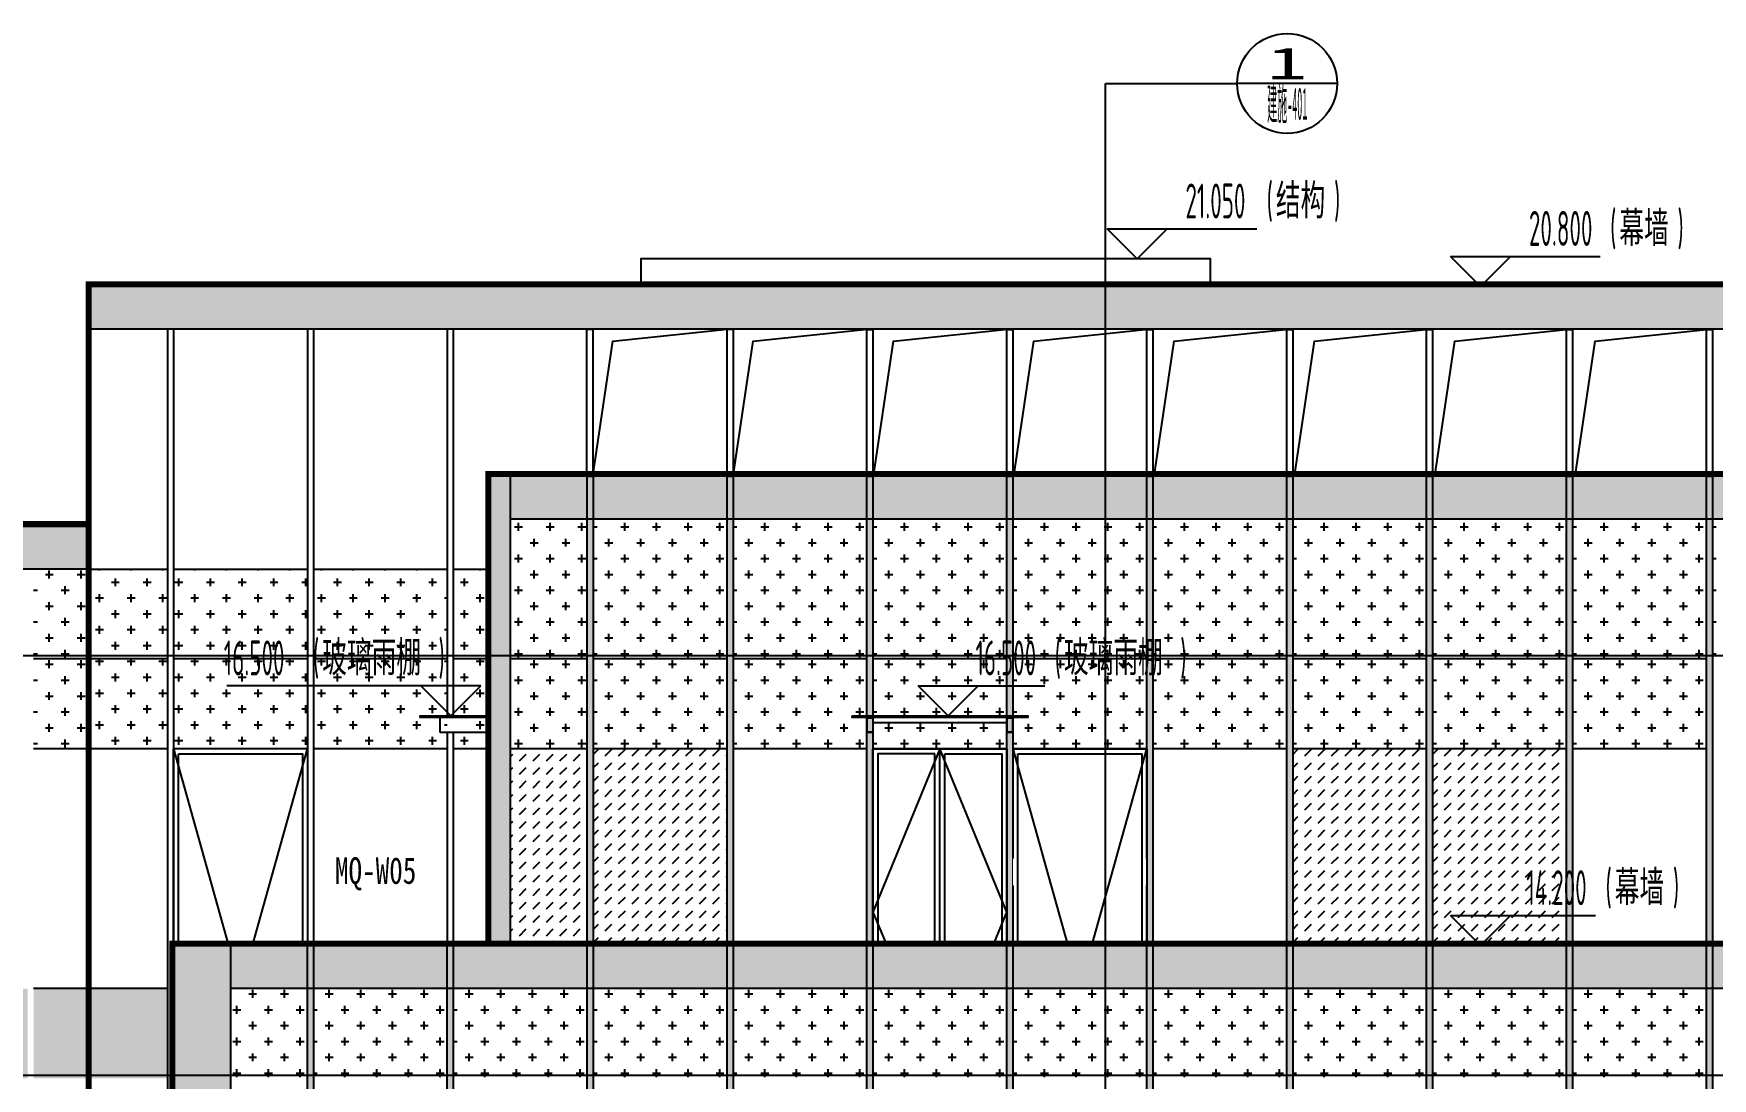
# Model space of a CAD drawing. Extents: x -863035 to 270371, y -8918 to 240488.
# Drawn here: x -288990 to -272190, y 132826 to 143287 of the extents above; entities that cross this region are included whole.
import ezdxf
from ezdxf.enums import TextEntityAlignment as Align
from ezdxf.xclip import XClip

# ---------------------------------------------------------------- set-up
doc = ezdxf.new("R2010")
doc.units = 0
doc.header["$LTSCALE"] = 1000
doc.header["$MEASUREMENT"] = 0
doc.header["$XCLIPFRAME"] = 0
doc.linetypes.add('109-34 轴网$0$L1$0$$AUDIT_BAD_LTYPE1', pattern=[0])
for name, color, linetype in [('00-图签', 7, 'Continuous'), ('01-标注_标高', 200, 'Continuous'), ('01-标注_符号', 200, 'Continuous'), ('02-TEXT_标注', 130, 'Continuous'), ('05-填充_156', 156, 'Continuous'), ('05-填充_18', 18, 'Continuous'), ('05-填充_天正', 26, 'Continuous'), ('A-C_窗', 140, 'Continuous'), ('A-D-玻璃剖线', 130, 'Continuous'), ('A-SUR_看线', 231, 'Continuous'), ('D_玻璃', 152, 'Continuous'), ('D_铝板', 181, 'Continuous'), ('E-立面', 255, 'Continuous'), ('E-立面轮廓', 241, 'Continuous')]:
    doc.layers.add(name, color=color, linetype=linetype)
doc.layers.add('04-不打印_辅助线', color=165, linetype='Continuous', plot=False)
doc.styles.add('_TCH_DIM', font='ROS1', dxfattribs={"width": 0.75, "bigfont": 'JD'})
doc.styles.add('_TCH_LABEL', font='', dxfattribs={"width": 0.75})
doc.styles.add('华文细黑', font='STXIHEI.TTF', dxfattribs={"height": 10})
doc.styles.get('_TCH_LABEL').set_extended_font_data('SimSun')

# ---------------------------------------------------------------- blocks, each defined once
blk = doc.blocks.new('A$C45C43561')
at = {"layer": 'A-C_窗'}
for points in [[(60, -1000), (60, 2270), (1400, 2270), (1400, -1000)], [(730, 2270), (60, 2270), (60, -1000), (730, -1000)], [(680, 2220), (110, 2220), (110, -950), (680, -950)], [(780, 2220), (1350, 2220), (1350, -950), (780, -950)]]:
    blk.add_lwpolyline(points, close=True, dxfattribs=at)
blk.add_lwpolyline([(730, 2270), (60, 635), (730, -1000), (1400, 635), (730, 2270)], dxfattribs=at)
blk = doc.blocks.new('*U33')
at = {"layer": 'A-D-玻璃剖线'}
blk.add_lwpolyline([(0, -18), (-700, -18), (-700, 0), (0, 0)], dxfattribs=at)
at = {"layer": 'D_铝板'}
for p, q in [((0, -18), (-500, -18, 0)), ((-500, -168, 0), (-500, -18)), ((0, -168), (-500, -168, 0))]:
    blk.add_line(p, q, dxfattribs=at)
blk = doc.blocks.new('yp')
at = {"layer": 'D_玻璃'}
blk.add_lwpolyline([(-1610, 168), (150, 168), (150, 150), (-1610, 150)], close=True, dxfattribs=at)
at = {"layer": 'D_铝板'}
blk.add_line((-1400, 100), (-60, 100), dxfattribs=at)
for points in [[(-1460, 150), (-1400, 150), (-1400, 0), (-1460, 0), (-1460, 150)], [(-60, 150), (0, 150), (0, 0), (-60, 0), (-60, 150)]]:
    blk.add_lwpolyline(points, dxfattribs=at)
for points in [[(-1457, 147), (-1403, 147), (-1403, 3), (-1457, 3)], [(-57, 147), (-3, 147), (-3, 3), (-57, 3)]]:
    blk.add_lwpolyline(points, close=True, dxfattribs=at)
blk = doc.blocks.new('*U25')
at = {"layer": '05-填充_18'}
h = blk.add_hatch(color=256, dxfattribs=at)
h.dxf.hatch_style = 1
h.paths.add_polyline_path([(60, -10350), (0, -10350), (0, 310), (60, 310)])
blk.add_lwpolyline([(60, -10350), (0, -10350), (0, 310), (60, 310)], close=True)
blk = doc.blocks.new('*U26')
at = {"layer": '05-填充_18'}
h = blk.add_hatch(color=256, dxfattribs=at)
h.dxf.hatch_style = 1
h.paths.add_polyline_path([(60, -4390), (0, -4390), (0, 310), (60, 310)])
blk.add_lwpolyline([(60, -4390), (0, -4390), (0, 310), (60, 310)], close=True)
blk = doc.blocks.new('A$C2DDF4F07')
at = {"layer": 'A-C_窗'}
for points in [[(0, 2400), (1340, 2400), (1340, 0), (0, 0)], [(50, 2350), (1290, 2350), (1290, 50), (50, 50)]]:
    blk.add_lwpolyline(points, close=True, dxfattribs=at)
blk.add_lwpolyline([(0, 2400), (670, 0), (1340, 2400)], dxfattribs=at)
blk = doc.blocks.new('dsfdsg')
at = {"layer": 'A-C_窗'}
for points in [[(1340, 2400), (0, 2400)], [(1340, 0), (0, 0)]]:
    blk.add_lwpolyline(points, dxfattribs=at)
blk.add_wipeout([(0, 1300), (0, 1035), (1340, 1035), (1340, 1300)])
for points in [[(0, 2400), (1340, 2400), (1340, 0), (0, 0)], [(50, 2350), (1290, 2350), (1290, 50), (50, 50)]]:
    blk.add_lwpolyline(points, close=True, dxfattribs=at)
blk.add_lwpolyline([(0, 2400), (670, 0), (1340, 2400)], dxfattribs=at)
blk = doc.blocks.new('htgrsjuhytj')
at = {"layer": '05-填充_156'}
h = blk.add_hatch(dxfattribs=at)
h.set_pattern_fill('CROSS', color=136, scale=100, angle=90)
h.set_pattern_definition([(360, (47450, 24207.46), (158.75, 158.75), [79.375, -238.125]), (90, (47489.68, 24167.77), (-158.75, 158.75), [79.375, -238.125])])
h.paths.add_polyline_path([(28965.7, -5248.3), (28195.7, -5248.3), (28195.7, -6648.3), (28965.7, -6648.3)])
h = blk.add_hatch(dxfattribs=at)
h.set_pattern_fill('CROSS', color=136, scale=100, angle=90)
h.set_pattern_definition([(360, (47880, 24207.46), (158.75, 158.75), [79.375, -238.125]), (90, (47919.68, 24167.77), (-158.75, 158.75), [79.375, -238.125])])
h.paths.add_polyline_path([(30365.7, -5248.3), (29025.7, -5248.3), (29025.7, -6648.3), (30365.7, -6648.3)])
h = blk.add_hatch(dxfattribs=at)
h.set_pattern_fill('CROSS', color=136, scale=100, angle=90)
h.set_pattern_definition([(360, (49280, 24207.46), (158.75, 158.75), [79.375, -238.125]), (90, (49319.68, 24167.77), (-158.75, 158.75), [79.375, -238.125])])
h.paths.add_polyline_path([(31765.7, -5248.3), (30425.7, -5248.3), (30425.7, -6648.3), (31765.7, -6648.3)])
h = blk.add_hatch(dxfattribs=at)
h.set_pattern_fill('CROSS', color=136, scale=100, angle=90)
h.set_pattern_definition([(360, (50680, 24207.46), (158.75, 158.75), [79.375, -238.125]), (90, (50719.68, 24167.77), (-158.75, 158.75), [79.375, -238.125])])
h.paths.add_polyline_path([(33165.7, -5248.3), (31825.7, -5248.3), (31825.7, -6648.3), (33165.7, -6648.3)])
h = blk.add_hatch(dxfattribs=at)
h.set_pattern_fill('CROSS', color=136, scale=100, angle=90)
h.set_pattern_definition([(360, (52080, 24207.46), (158.75, 158.75), [79.375, -238.125]), (90, (52119.68, 24167.77), (-158.75, 158.75), [79.375, -238.125])])
h.paths.add_polyline_path([(34565.7, -5248.3), (33225.7, -5248.3), (33225.7, -6648.3), (34565.7, -6648.3)])
h = blk.add_hatch(dxfattribs=at)
h.set_pattern_fill('CROSS', color=136, scale=100, angle=90)
h.set_pattern_definition([(360, (53480, 24207.46), (158.75, 158.75), [79.375, -238.125]), (90, (53519.68, 24167.77), (-158.75, 158.75), [79.375, -238.125])])
h.paths.add_polyline_path([(35965.7, -5248.3), (34625.7, -5248.3), (34625.7, -6648.3), (35965.7, -6648.3)])
h = blk.add_hatch(dxfattribs=at)
h.set_pattern_fill('CROSS', color=136, scale=100, angle=90)
h.set_pattern_definition([(360, (54880, 24207.46), (158.75, 158.75), [79.375, -238.125]), (90, (54919.68, 24167.77), (-158.75, 158.75), [79.375, -238.125])])
h.paths.add_polyline_path([(37365.7, -5248.3), (36025.7, -5248.3), (36025.7, -6648.3), (37365.7, -6648.3)])
h = blk.add_hatch(dxfattribs=at)
h.set_pattern_fill('CROSS', color=136, scale=100, angle=90)
h.set_pattern_definition([(360, (56280, 24207.46), (158.75, 158.75), [79.375, -238.125]), (90, (56319.68, 24167.77), (-158.75, 158.75), [79.375, -238.125])])
h.paths.add_polyline_path([(38765.7, -5248.3), (37425.7, -5248.3), (37425.7, -6648.3), (38765.7, -6648.3)])
h = blk.add_hatch(dxfattribs=at)
h.set_pattern_fill('CROSS', color=136, scale=100, angle=90)
h.set_pattern_definition([(360, (57680, 24207.46), (158.75, 158.75), [79.375, -238.125]), (90, (57719.68, 24167.77), (-158.75, 158.75), [79.375, -238.125])])
h.paths.add_polyline_path([(40165.7, -5248.3), (38825.7, -5248.3), (38825.7, -6648.3), (40165.7, -6648.3)])
h = blk.add_hatch(dxfattribs=at)
h.set_pattern_fill('CROSS', color=136, scale=100, angle=90)
h.set_pattern_definition([(360, (59080, 24207.46), (158.75, 158.75), [79.375, -238.125]), (90, (59119.68, 24167.77), (-158.75, 158.75), [79.375, -238.125])])
h.paths.add_polyline_path([(41565.7, -5248.3), (40225.7, -5248.3), (40225.7, -6648.3), (41565.7, -6648.3)])
h = blk.add_hatch(dxfattribs=at)
h.set_pattern_fill('CROSS', color=136, scale=100, angle=90)
h.set_pattern_definition([(360, (42280, 24207.46), (158.75, 158.75), [79.375, -238.125]), (90, (42319.68, 24167.77), (-158.75, 158.75), [79.375, -238.125])])
h.paths.add_polyline_path([(23995.7, -5748.3), (23425.7, -5748.3), (23425.7, -6648.3), (23995.7, -6648.3)])
h = blk.add_hatch(dxfattribs=at)
h.set_pattern_fill('CROSS', color=136, scale=100, angle=90)
h.set_pattern_definition([(90, (11547.93, -171174.53), (-158.75, 158.75), [79.375, -238.125]), (180, (11587.62, -171134.84), (-158.75, -158.75), [79.375, -238.125])])
h.paths.add_polyline_path([(27625.7, -7548.3), (27995.7, -7548.3), (27995.7, -6648.3), (27625.7, -6648.3)])
h.paths.add_polyline_path([(26225.7, -7548.3), (27565.7, -7548.3), (27565.7, -6648.3), (26225.7, -6648.3)])
h.paths.add_polyline_path([(24825.7, -7548.3), (26165.7, -7548.3), (26165.7, -6648.3), (24825.7, -6648.3)])
h.paths.add_polyline_path([(23995.7, -7548.3), (24765.7, -7548.3), (24765.7, -6648.3), (23995.7, -6648.3)])
h.paths.add_polyline_path([(27625.7, -6648.3), (27995.7, -6648.3), (27995.7, -5748.3), (27625.7, -5748.3)])
h.paths.add_polyline_path([(26225.7, -6648.3), (27565.7, -6648.3), (27565.7, -5748.3), (26225.7, -5748.3)])
h.paths.add_polyline_path([(24825.7, -6648.3), (26165.7, -6648.3), (26165.7, -5748.3), (24825.7, -5748.3)])
h.paths.add_polyline_path([(23995.7, -6648.3), (24765.7, -6648.3), (24765.7, -5748.3), (23995.7, -5748.3)])
h = blk.add_hatch(dxfattribs=at)
h.set_pattern_fill('CROSS', color=136, scale=100, angle=90)
h.set_pattern_definition([(360, (42280, 23307.46), (158.75, 158.75), [79.375, -238.125]), (90, (42319.68, 23267.77), (-158.75, 158.75), [79.375, -238.125])])
h.paths.add_polyline_path([(23995.7, -6648.3), (23425.7, -6648.3), (23425.7, -7548.3), (23995.7, -7548.3)])
h = blk.add_hatch(dxfattribs=at)
h.set_pattern_fill('CROSS', color=136, scale=100, angle=90)
h.set_pattern_definition([(360, (47450, 23307.46), (158.75, 158.75), [79.375, -238.125]), (90, (47489.68, 23267.77), (-158.75, 158.75), [79.375, -238.125])])
h.paths.add_polyline_path([(28965.7, -6648.3), (28195.7, -6648.3), (28195.7, -7548.3), (28965.7, -7548.3)])
h = blk.add_hatch(dxfattribs=at)
h.set_pattern_fill('CROSS', color=136, scale=100, angle=90)
h.set_pattern_definition([(360, (47880, 23307.46), (158.75, 158.75), [79.375, -238.125]), (90, (47919.68, 23267.77), (-158.75, 158.75), [79.375, -238.125])])
h.paths.add_polyline_path([(30365.7, -6648.3), (29025.7, -6648.3), (29025.7, -7548.3), (30365.7, -7548.3)])
h = blk.add_hatch(dxfattribs=at)
h.set_pattern_fill('CROSS', color=136, scale=100, angle=90)
h.set_pattern_definition([(360, (49280, 23307.46), (158.75, 158.75), [79.375, -238.125]), (90, (49319.68, 23267.77), (-158.75, 158.75), [79.375, -238.125])])
h.paths.add_polyline_path([(31765.7, -6648.3), (30425.7, -6648.3), (30425.7, -7548.3), (31765.7, -7548.3)])
h = blk.add_hatch(dxfattribs=at)
h.set_pattern_fill('CROSS', color=136, scale=100, angle=90)
h.set_pattern_definition([(360, (50680, 23307.46), (158.75, 158.75), [79.375, -238.125]), (90, (50719.68, 23267.77), (-158.75, 158.75), [79.375, -238.125])])
h.paths.add_polyline_path([(33165.7, -6648.3), (31825.7, -6648.3), (31825.7, -7548.3), (33165.7, -7548.3)])
h = blk.add_hatch(dxfattribs=at)
h.set_pattern_fill('CROSS', color=136, scale=100, angle=90)
h.set_pattern_definition([(360, (52080, 23307.46), (158.75, 158.75), [79.375, -238.125]), (90, (52119.68, 23267.77), (-158.75, 158.75), [79.375, -238.125])])
h.paths.add_polyline_path([(34565.7, -6648.3), (33225.7, -6648.3), (33225.7, -7548.3), (34565.7, -7548.3)])
h = blk.add_hatch(dxfattribs=at)
h.set_pattern_fill('CROSS', color=136, scale=100, angle=90)
h.set_pattern_definition([(360, (53480, 23307.46), (158.75, 158.75), [79.375, -238.125]), (90, (53519.68, 23267.77), (-158.75, 158.75), [79.375, -238.125])])
h.paths.add_polyline_path([(35965.7, -6648.3), (34625.7, -6648.3), (34625.7, -7548.3), (35965.7, -7548.3)])
h = blk.add_hatch(dxfattribs=at)
h.set_pattern_fill('CROSS', color=136, scale=100, angle=90)
h.set_pattern_definition([(360, (54880, 23307.46), (158.75, 158.75), [79.375, -238.125]), (90, (54919.68, 23267.77), (-158.75, 158.75), [79.375, -238.125])])
h.paths.add_polyline_path([(37365.7, -6648.3), (36025.7, -6648.3), (36025.7, -7548.3), (37365.7, -7548.3)])
h = blk.add_hatch(dxfattribs=at)
h.set_pattern_fill('CROSS', color=136, scale=100, angle=90)
h.set_pattern_definition([(360, (56280, 23307.46), (158.75, 158.75), [79.375, -238.125]), (90, (56319.68, 23267.77), (-158.75, 158.75), [79.375, -238.125])])
h.paths.add_polyline_path([(38765.7, -6648.3), (37425.7, -6648.3), (37425.7, -7548.3), (38765.7, -7548.3)])
h = blk.add_hatch(dxfattribs=at)
h.set_pattern_fill('CROSS', color=136, scale=100, angle=90)
h.set_pattern_definition([(360, (57680, 23307.46), (158.75, 158.75), [79.375, -238.125]), (90, (57719.68, 23267.77), (-158.75, 158.75), [79.375, -238.125])])
h.paths.add_polyline_path([(40165.7, -6648.3), (38825.7, -6648.3), (38825.7, -7548.3), (40165.7, -7548.3)])
h = blk.add_hatch(dxfattribs=at)
h.set_pattern_fill('DASH', color=256, scale=100, angle=135)
h.set_pattern_definition([(45, (31079.99, 14907.46), (4e-14, 134.70384), [95.25, -95.25])])
h.paths.add_polyline_path([(28965.7, -7548.3), (28195.7, -7548.3), (28195.7, -9518.3), (28965.7, -9518.3)])
h = blk.add_hatch(dxfattribs=at)
h.set_pattern_fill('DASH', color=256, scale=100, angle=135)
h.set_pattern_definition([(45, (39479.99, 23307.46), (4e-14, 134.70384), [95.25, -95.25])])
h.paths.add_polyline_path([(30365.7, -7548.3), (29025.7, -7548.3), (29025.7, -9518.3), (30365.7, -9518.3)])
h = blk.add_hatch(dxfattribs=at)
h.set_pattern_fill('DASH', color=256, scale=100, angle=135)
h.set_pattern_definition([(45, (46479.99, 23307.46), (4e-14, 134.70384), [95.25, -95.25])])
h.paths.add_polyline_path([(37365.7, -7548.3), (36025.7, -7548.3), (36025.7, -9518.3), (37365.7, -9518.3)])
h = blk.add_hatch(dxfattribs=at)
h.set_pattern_fill('DASH', color=256, scale=100, angle=135)
h.set_pattern_definition([(45, (47879.99, 23307.46), (4e-14, 134.70384), [95.25, -95.25])])
h.paths.add_polyline_path([(38765.7, -7548.3), (37425.7, -7548.3), (37425.7, -9518.3), (38765.7, -9518.3)])
h = blk.add_hatch(dxfattribs=at)
h.set_pattern_fill('CROSS', color=136, scale=100, angle=90)
h.set_pattern_definition([(360, (43680, 20007.46), (158.75, 158.75), [79.375, -238.125]), (90, (43719.68, 19967.77), (-158.75, 158.75), [79.375, -238.125])])
h.paths.add_polyline_path([(26165.7, -9948.3), (25395.7, -9948.3), (25395.7, -10848.3), (26165.7, -10848.3)])
h = blk.add_hatch(dxfattribs=at)
h.set_pattern_fill('CROSS', color=136, scale=100, angle=90)
h.set_pattern_definition([(360, (45080, 20007.46), (158.75, 158.75), [79.375, -238.125]), (90, (45119.68, 19967.77), (-158.75, 158.75), [79.375, -238.125])])
h.paths.add_polyline_path([(27565.7, -9948.3), (26225.7, -9948.3), (26225.7, -10848.3), (27565.7, -10848.3)])
h = blk.add_hatch(dxfattribs=at)
h.set_pattern_fill('CROSS', color=136, scale=100, angle=90)
h.set_pattern_definition([(360, (46480, 20007.46), (158.75, 158.75), [79.375, -238.125]), (90, (46519.68, 19967.77), (-158.75, 158.75), [79.375, -238.125])])
h.paths.add_polyline_path([(28965.7, -9948.3), (27625.7, -9948.3), (27625.7, -10848.3), (28965.7, -10848.3)])
h = blk.add_hatch(dxfattribs=at)
h.set_pattern_fill('CROSS', color=136, scale=100, angle=90)
h.set_pattern_definition([(360, (47880, 20007.46), (158.75, 158.75), [79.375, -238.125]), (90, (47919.68, 19967.77), (-158.75, 158.75), [79.375, -238.125])])
h.paths.add_polyline_path([(30365.7, -9948.3), (29025.7, -9948.3), (29025.7, -10848.3), (30365.7, -10848.3)])
h = blk.add_hatch(dxfattribs=at)
h.set_pattern_fill('CROSS', color=136, scale=100, angle=90)
h.set_pattern_definition([(360, (49280, 20007.46), (158.75, 158.75), [79.375, -238.125]), (90, (49319.68, 19967.77), (-158.75, 158.75), [79.375, -238.125])])
h.paths.add_polyline_path([(31765.7, -9948.3), (30425.7, -9948.3), (30425.7, -10848.3), (31765.7, -10848.3)])
h = blk.add_hatch(dxfattribs=at)
h.set_pattern_fill('CROSS', color=136, scale=100, angle=90)
h.set_pattern_definition([(360, (50680, 20007.46), (158.75, 158.75), [79.375, -238.125]), (90, (50719.68, 19967.77), (-158.75, 158.75), [79.375, -238.125])])
h.paths.add_polyline_path([(33165.7, -9948.3), (31825.7, -9948.3), (31825.7, -10848.3), (33165.7, -10848.3)])
h = blk.add_hatch(dxfattribs=at)
h.set_pattern_fill('CROSS', color=136, scale=100, angle=90)
h.set_pattern_definition([(360, (52080, 20007.46), (158.75, 158.75), [79.375, -238.125]), (90, (52119.68, 19967.77), (-158.75, 158.75), [79.375, -238.125])])
h.paths.add_polyline_path([(34565.7, -9948.3), (33225.7, -9948.3), (33225.7, -10848.3), (34565.7, -10848.3)])
h = blk.add_hatch(dxfattribs=at)
h.set_pattern_fill('CROSS', color=136, scale=100, angle=90)
h.set_pattern_definition([(360, (53480, 20007.46), (158.75, 158.75), [79.375, -238.125]), (90, (53519.68, 19967.77), (-158.75, 158.75), [79.375, -238.125])])
h.paths.add_polyline_path([(35965.7, -9948.3), (34625.7, -9948.3), (34625.7, -10848.3), (35965.7, -10848.3)])
h = blk.add_hatch(dxfattribs=at)
h.set_pattern_fill('CROSS', color=136, scale=100, angle=90)
h.set_pattern_definition([(360, (54880, 20007.46), (158.75, 158.75), [79.375, -238.125]), (90, (54919.68, 19967.77), (-158.75, 158.75), [79.375, -238.125])])
h.paths.add_polyline_path([(37365.7, -9948.3), (36025.7, -9948.3), (36025.7, -10848.3), (37365.7, -10848.3)])
h = blk.add_hatch(dxfattribs=at)
h.set_pattern_fill('CROSS', color=136, scale=100, angle=90)
h.set_pattern_definition([(360, (56280, 20007.46), (158.75, 158.75), [79.375, -238.125]), (90, (56319.68, 19967.77), (-158.75, 158.75), [79.375, -238.125])])
h.paths.add_polyline_path([(38765.7, -9948.3), (37425.7, -9948.3), (37425.7, -10848.3), (38765.7, -10848.3)])
h = blk.add_hatch(dxfattribs=at)
h.set_pattern_fill('CROSS', color=136, scale=100, angle=90)
h.set_pattern_definition([(360, (57680, 20007.46), (158.75, 158.75), [79.375, -238.125]), (90, (57719.68, 19967.77), (-158.75, 158.75), [79.375, -238.125])])
h.paths.add_polyline_path([(40165.7, -9948.3), (38825.7, -9948.3), (38825.7, -10848.3), (40165.7, -10848.3)])
at = {"layer": '05-填充_18'}
h = blk.add_hatch(color=256, dxfattribs=at)
h.dxf.hatch_style = 1
h.paths.add_polyline_path([(42395.7, -2918.3), (23995.7, -2918.3), (23995.7, -3348.3), (42395.7, -3348.3)])
h = blk.add_hatch(color=256, dxfattribs=at)
h.dxf.hatch_style = 1
h.paths.add_polyline_path([(28195.7, -4818.3), (27995.7, -4818.3), (27995.7, -9518.3), (28195.7, -9518.3)])
h = blk.add_hatch(color=256, dxfattribs=at)
h.dxf.hatch_style = 1
h.paths.add_polyline_path([(50795.7, -4818.3), (28195.7, -4818.3), (28195.7, -5248.3), (50795.7, -5248.3)])
h = blk.add_hatch(color=256, dxfattribs=at)
h.dxf.hatch_style = 1
h.paths.add_polyline_path([(11395.7, -5318.3), (11395.7, -5748.3), (23995.7, -5748.3), (23995.7, -5318.3)])
h = blk.add_hatch(color=256, dxfattribs=at)
h.dxf.hatch_style = 1
h.paths.add_polyline_path([(25395.7, -9518.3), (24835.7, -9518.3), (24835.7, -20178.3), (25395.7, -20178.3)])
h = blk.add_hatch(color=256, dxfattribs=at)
h.dxf.hatch_style = 1
h.paths.add_polyline_path([(25395.7, -9518.3), (25395.7, -9948.3), (40995.7, -9948.3), (40995.7, -9518.3)])
at = {"layer": '05-填充_天正'}
h = blk.add_hatch(dxfattribs=at)
h.set_pattern_fill('AR-CONC', color=256, scale=200)
h.set_pattern_definition([(50, (11547.93, -166974.53), (364.36934, -31.87817), [38.1, -419.1]), (355, (11547.93, -166974.53), (-70.48565, 382.1133), [30.48, -335.28]), (100.451, (11578.3, -166977.2), (293.885, 350.2334), [32.38, -356.18]), (46.1842, (11547.93, -166872.93), (542.1581, -84.0847), [57.15, -628.65]), (96.6356, (11593.1, -166879.94), (474.8085, 494.8511), [48.57, -534.27]), (351.184, (11547.93, -166872.93), (474.8092, 494.8502), [45.72, -502.92]), (21, (11598.73, -166898.33), (303.22976, -204.53104), [38.1, -419.1]), (326, (11598.73, -166898.33), (123.6041, 368.3759), [30.48, -335.28]), (71.4514, (11624, -166915.38), (426.833, 163.8457), [32.38, -356.18]), (37.5, (11547.93, -166974.53), (6.17721, 169.11008), [0, -331.216, 0, -340.36, 0, -336.55]), (7.5, (11547.93, -166974.53), (133.63933, 200.36115), [0, -194.056, 0, -323.596, 0, -128.27]), (327.5, (11434.65, -166974.53), (271.18119, -11.45749), [0, -127, 0, -396.24, 0, -525.78]), (317.5, (11383.85, -166974.53), (296.25836, 50.85298), [0, -165.1, 0, -263.144, 0, -373.38])])
h.paths.add_polyline_path([(50025.7, -9948.3), (50795.7, -9948.3), (50795.7, -10848.3), (50025.7, -10848.3)])
h.paths.add_polyline_path([(48625.7, -10848.3), (49965.7, -10848.3), (49965.7, -9948.3), (48625.7, -9948.3)])
h.paths.add_polyline_path([(47225.7, -10848.3), (48565.7, -10848.3), (48565.7, -9948.3), (47225.7, -9948.3)])
h.paths.add_polyline_path([(43025.7, -9948.3), (44365.7, -9948.3), (44365.7, -10848.3), (43025.7, -10848.3)])
h.paths.add_polyline_path([(41625.7, -10848.3), (42965.7, -10848.3), (42965.7, -9948.3), (41625.7, -9948.3)])
h.paths.add_polyline_path([(41345.7, -10848.3), (41565.7, -10848.3), (41565.7, -9948.3), (41345.7, -9948.3)])
h.paths.add_polyline_path([(23995.7, -9948.3), (24765.7, -9948.3), (24765.7, -10848.3), (23995.7, -10848.3)])
h.paths.add_polyline_path([(23425.7, -10848.3), (23995.7, -10848.3), (23995.7, -9948.3), (23425.7, -9948.3)])
h.paths.add_polyline_path([(22025.7, -10848.3), (23365.7, -10848.3), (23365.7, -9948.3), (22025.7, -9948.3)])
h.paths.add_polyline_path([(17825.7, -10848.3), (19165.7, -10848.3), (19165.7, -9948.3), (17825.7, -9948.3)])
h.paths.add_polyline_path([(16425.7, -10848.3), (17765.7, -10848.3), (17765.7, -9948.3), (16425.7, -9948.3)])
h.paths.add_polyline_path([(15025.7, -10848.3), (16365.7, -10848.3), (16365.7, -9948.3), (15025.7, -9948.3)])
h.paths.add_polyline_path([(13625.7, -10848.3), (14965.7, -10848.3), (14965.7, -9948.3), (13625.7, -9948.3)])
h.paths.add_polyline_path([(11395.7, -10848.3), (12165.7, -10848.3), (12165.7, -9948.3), (11395.7, -9948.3)])
blk.add_lwpolyline([(35203.9, -2893.3), (35203.9, -2643.3), (29503.9, -2643.3), (29503.9, -2893.3)])
at = {"layer": '01-标注_标高'}
for p, q in [((34469.1, -2643.3), (34169.1, -2343.3)), ((34169.1, -2343.3), (35665.1, -2343.3)), ((34469.1, -2643.3), (34769.1, -2343.3)), ((37906.3, -2918.3), (37606.3, -2618.3)), ((37606.3, -2618.3), (39102.3, -2618.3)), ((37906.3, -2918.3), (38206.3, -2618.3)), ((27900.9, -6918.3), (25359.5, -6918.3)), ((27600.9, -7218.3), (27300.9, -6918.3)), ((27600.9, -7218.3), (27900.9, -6918.3)), ((32578.5, -7218.3), (32278.5, -6918.3)), ((32278.5, -6918.3), (33544.5, -6918.3)), ((32578.5, -7218.3), (32878.5, -6918.3)), ((37906.3, -9518.3), (37606.3, -9218.3)), ((37606.3, -9218.3), (39056.3, -9218.3)), ((37906.3, -9518.3), (38206.3, -9218.3))]:
    blk.add_line(p, q, dxfattribs=at)
at = {"layer": '04-不打印_辅助线'}
for points in [[(51086.2, -6618.3), (3570.3, -6618.3)], [(51086.2, -10818.3), (3570.3, -10818.3)]]:
    blk.add_lwpolyline(points, dxfattribs=at)
at = {"layer": 'A-C_窗'}
for points in [[(24765.7, -3348.3), (24765.7, -20178.3)], [(24825.7, -3348.3), (24825.7, -20178.3)], [(26165.7, -3348.3), (26165.7, -9518.3)], [(26225.7, -3348.3), (26225.7, -9518.3)], [(27565.7, -3348.3), (27565.7, -7218.3)], [(27625.7, -3348.3), (27625.7, -7218.3)], [(23995.7, -5748.3), (24765.7, -5748.3)], [(24825.7, -5748.3), (26165.7, -5748.3)], [(26225.7, -5748.3), (27565.7, -5748.3)], [(27625.7, -5748.3), (27995.7, -5748.3)], [(23995.7, -6648.3), (23425.7, -6648.3)], [(24765.7, -6648.3), (23995.7, -6648.3)], [(26165.7, -6648.3), (24825.7, -6648.3)], [(27565.7, -6648.3), (26225.7, -6648.3)], [(27995.7, -6648.3), (27625.7, -6648.3)], [(28965.7, -6648.3), (28195.7, -6648.3)], [(30365.7, -6648.3), (29025.7, -6648.3)], [(31765.7, -6648.3), (30425.7, -6648.3)], [(33165.7, -6648.3), (31825.7, -6648.3)], [(34565.7, -6648.3), (33225.7, -6648.3)], [(35965.7, -6648.3), (34625.7, -6648.3)], [(37365.7, -6648.3), (36025.7, -6648.3)], [(38765.7, -6648.3), (37425.7, -6648.3)], [(40165.7, -6648.3), (38825.7, -6648.3)], [(27565.7, -7386.3), (27565.7, -9518.3)], [(27625.7, -7386.3), (27625.7, -9518.3)], [(23995.7, -7548.3), (23425.7, -7548.3)], [(24765.7, -7548.3), (23995.7, -7548.3)], [(26165.7, -7548.3), (24825.7, -7548.3)], [(27565.7, -7548.3), (26225.7, -7548.3)], [(27995.7, -7548.3), (27625.7, -7548.3)], [(28965.7, -7548.3), (28195.7, -7548.3)], [(30365.7, -7548.3), (29025.7, -7548.3)], [(31765.7, -7548.3), (30425.7, -7548.3)], [(33165.7, -7548.3), (31825.7, -7548.3)], [(34565.7, -7548.3), (33225.7, -7548.3)], [(35965.7, -7548.3), (34625.7, -7548.3)], [(37365.7, -7548.3), (36025.7, -7548.3)], [(38765.7, -7548.3), (37425.7, -7548.3)], [(40165.7, -7548.3), (38825.7, -7548.3)], [(24765.7, -9948.3), (23425.7, -9948.3)]]:
    blk.add_lwpolyline(points, dxfattribs=at)
for points in [[(29021.5, -4818.3), (28961.5, -4818.3), (28961.5, -3348.3), (29021.5, -3348.3)], [(30425.7, -4818.3), (30365.7, -4818.3), (30365.7, -3348.3), (30425.7, -3348.3)], [(31825.7, -4818.7), (31765.7, -4818.7), (31765.7, -3348.7), (31825.7, -3348.7)], [(33225.7, -4819.2), (33165.7, -4819.2), (33165.7, -3349.2), (33225.7, -3349.2)], [(34625.7, -4819.6), (34565.7, -4819.6), (34565.7, -3349.6), (34625.7, -3349.6)], [(36025.7, -4820), (35965.7, -4820), (35965.7, -3350), (36025.7, -3350)], [(37425.7, -4820.5), (37365.7, -4820.5), (37365.7, -3350.5), (37425.7, -3350.5)], [(38825.7, -4820.9), (38765.7, -4820.9), (38765.7, -3350.9), (38825.7, -3350.9)], [(40225.7, -4821.3), (40165.7, -4821.3), (40165.7, -3351.3), (40225.7, -3351.3)]]:
    blk.add_lwpolyline(points, close=True, dxfattribs=at)
at = {"layer": 'A-SUR_看线'}
for points in [[(29021.5, -4818.3), (29222.4, -3467.1), (30365.7, -3348.3)], [(30425.7, -4818.3), (30626.6, -3467.1), (31769.9, -3348.3)], [(31829.9, -4818.3), (32030.8, -3467.1), (33174.1, -3348.3)], [(33234.1, -4818.3), (33435, -3467.1), (34578.3, -3348.3)], [(34638.3, -4818.3), (34839.2, -3467.1), (35982.5, -3348.3)], [(36042.5, -4818.3), (36243.4, -3467.1), (37386.7, -3348.3)], [(37446.7, -4818.3), (37647.6, -3467.1), (38790.9, -3348.3)], [(38850.9, -4818.3), (39051.8, -3467.1), (40195, -3348.3)]]:
    blk.add_lwpolyline(points, dxfattribs=at)
at = {"layer": 'E-立面', "linetype": '109-34 轴网$0$L1$0$$AUDIT_BAD_LTYPE1'}
for p, q in [((23995.7, -2918.3), (23995.7, -20178.3)), ((42395.7, -2918.3), (23995.7, -2918.3)), ((42395.7, -3348.3), (23995.7, -3348.3)), ((25395.7, -9518.3), (25395.7, -20178.3))]:
    blk.add_line(p, q, dxfattribs=at)
for points in [[(48495.7, -20178.3), (51145.7, -20178.3), (51145.7, -4818.3), (27995.7, -4818.3), (27995.7, -9518.3)], [(28195.7, -4818.3), (28195.7, -9518.3)], [(24835.7, -20178.3), (24835.7, -9518.3), (41345.7, -9518.3), (41345.7, -20178.3), (11195.7, -20178.3), (11195.7, -5318.3), (23995.7, -5318.3)], [(50795.7, -5248.3), (28195.7, -5248.3)], [(23995.7, -5748.3), (11395.7, -5748.3)], [(40995.7, -9948.3), (25395.7, -9948.3)]]:
    blk.add_lwpolyline(points, dxfattribs=at)
at = {"layer": 'E-立面轮廓', "const_width": 50}
for points in [[(23970.7, -20178.3), (23970.7, -2893.3), (42420.7, -2893.3), (42420.7, -4818.3)], [(48495.7, -20203.3), (51170.7, -20203.3), (51170.7, -4793.3), (27970.7, -4793.3), (27970.7, -9518.3)]]:
    blk.add_lwpolyline(points, dxfattribs=at)
at = {"layer": '00-图签'}
blk.add_blockref('*U33', (27995.7, -7218.3), dxfattribs=at)
at = {"layer": 'A-C_窗'}
ref = blk.add_blockref('A$C2DDF4F07', (24825.7, -9948.3), dxfattribs=at)
XClip(ref).set_block_clipping_path([(-59.9994105796, 429.9978886101), (1400.0005894204, 2399.997888645)])
ref = blk.add_blockref('A$C45C43561', (31765.7, -9818.3), dxfattribs=at)
XClip(ref).set_block_clipping_path([(60, 300), (1400, 2270)])
at = {"layer": 'D_铝板'}
for name, p in [('*U26', (28965.7, -5128.2)), ('*U26', (30365.7, -5128.2)), ('*U26', (31765.7, -5128.2)), ('*U26', (33165.7, -5128.2)), ('*U26', (34565.7, -5128.2)), ('*U26', (35965.7, -5128.2)), ('*U26', (37365.7, -5128.2)), ('*U26', (38765.7, -5128.2)), ('*U26', (40165.7, -5128.2)), ('*U25', (26165.7, -9828.2)), ('*U25', (27565.7, -9828.2)), ('*U25', (28965.7, -9828.2)), ('*U25', (30365.7, -9828.2)), ('*U25', (31765.7, -9828.2)), ('*U25', (33165.7, -9828.2)), ('*U25', (34565.7, -9828.2)), ('*U25', (35965.7, -9828.2)), ('*U25', (37365.7, -9828.2)), ('*U25', (38765.7, -9828.2)), ('*U25', (40165.7, -9828.2))]:
    blk.add_blockref(name, p, dxfattribs=at)
at = {"layer": 'E-立面'}
blk.add_blockref('yp', (33225.7, -7385.8), dxfattribs=at)
at = {"layer": '02-TEXT_标注', "style": '_TCH_DIM'}
for s, height, width, p in [('21.050', 350, 0.5625, (34952.6, -2238.3)), ('(', 350, 0.5625, (35765.1, -2238.3)), ('结构', 347.29, 0.75, (35857, -2238.3)), (')', 350, 0.5625, (36439, -2238.3)), ('20.800', 350, 0.5625, (38389.8, -2513.3)), ('(', 350, 0.5625, (39202.3, -2513.3)), ('幕墙', 347.29, 0.75, (39294.1, -2513.3)), (')', 350, 0.5625, (39876.1, -2513.3)), ('16.500', 350, 0.5625, (25329.5, -6813.3)), ('(', 350, 0.5625, (26221.8, -6813.3)), ('玻璃雨棚', 347.29, 0.75, (26313.7, -6813.3)), (')', 350, 0.5625, (27477.6, -6813.3)), ('16.500', 350, 0.5625, (32851.7, -6813.3)), ('(', 350, 0.5625, (33644.5, -6813.3)), ('玻璃雨棚', 347.29, 0.75, (33736.4, -6813.3)), (')', 350, 0.5625, (34900.3, -6813.3)), ('(', 350, 0.5625, (39156.3, -9113.3)), ('幕墙', 347.29, 0.75, (39248.1, -9113.3)), (')', 350, 0.5625, (39830.1, -9113.3)), ('14.200', 350, 0.5625, (38363.4, -9113.3))]:
    blk.add_text(s, height=height, dxfattribs=dict(at, width=width)).set_placement(p)
ref = blk.add_blockref('dsfdsg', (33225.7, -9948.3))
XClip(ref).set_block_clipping_path([(0.0005755616, 429.9999999999), (1400.0005755616, 2400.0000000693)])
at = {"layer": 'E-立面轮廓', "const_width": 50}
blk.add_lwpolyline([(24810.7, -20178.3), (24810.7, -9493.3), (41370.7, -9493.3), (41370.7, -20203.3), (11170.7, -20203.3), (11170.7, -5293.3), (23995.7, -5293.3)], dxfattribs=at)

msp = doc.modelspace()

# ---------------------------------------------------------------- linework, layer by layer
at = {"layer": '01-标注_符号'}
for p in [(-278262.7, 142787.2), (-275945.3, 142787.2)]:
    msp.add_line(p, (-276945.3, 142787.2), dxfattribs=at)
msp.add_circle((-276445.3, 142787.2), 500, dxfattribs=at)

# ---------------------------------------------------------------- block references
msp.add_blockref('htgrsjuhytj', (-312416, 143674.5))

# ---------------------------------------------------------------- texts
at = {"layer": '02-TEXT_标注', "style": '华文细黑'}
for s, height, width, p, p2 in [('1', 322, 1.685469, (-276646.6, 142827.5), (-276244.1, 142827.5)), ('建施-401', 321.99, 0.233788, (-276646.6, 142425), (-276244.1, 142425))]:
    msp.add_text(s, height=height, dxfattribs=dict(at, width=width)).set_placement(p, p2, align=Align.FIT)

# ---------------------------------------------------------------- next in the draw order: linework, layer by layer
msp.add_lwpolyline([(-277212.1, 140781.2), (-277212.1, 141031.2), (-282912.1, 141031.2), (-282912.1, 140781.2)])
at = {"layer": '01-标注_符号'}
msp.add_line((-278262.7, 119803.5), (-278262.7, 142787.2), dxfattribs=at)

# ---------------------------------------------------------------- next in the draw order: texts
at = {"layer": '01-标注_符号', "color": 7, "style": '_TCH_LABEL', "width": 0.75}
msp.add_text('MQ-W05', height=265.82, dxfattribs=at).set_placement((-285973.8, 134774.3))

doc.saveas('drawing.dxf')
